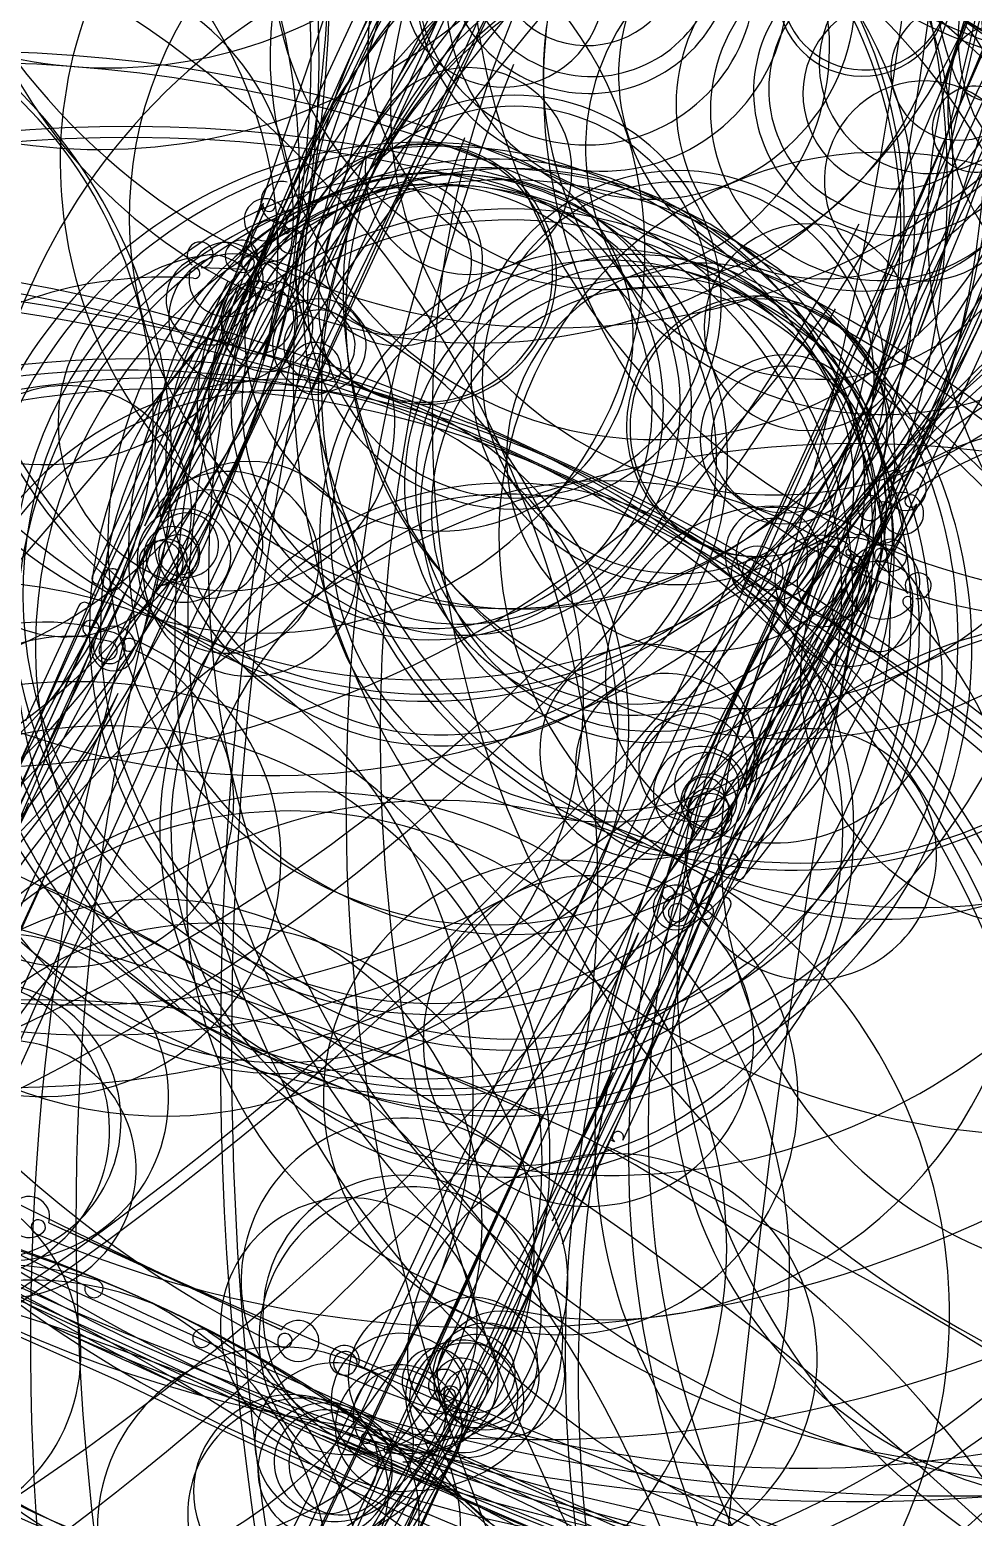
# Model space of a CAD drawing. Extents: x -640655 to -640254, y -1045449 to -1045159.
# Drawn here: x -640437.814 to -640435.595, y -1045409.075 to -1045405.577 of the extents above; entities that cross this region are included whole.
import ezdxf

# ---------------------------------------------------------------- set-up
doc = ezdxf.new("R2010")
doc.units = 0
doc.header["$MEASUREMENT"] = 0
doc.layers.get('0').update_dxf_attribs({"linetype": 'CONTINUOUS'})
doc.layers.add('T_stafaz', color=7, linetype='CONTINUOUS')

# ---------------------------------------------------------------- blocks, each defined once
blk = doc.blocks.new('berlingo')
for p, q in [((1401.980129381525, 815.2397481227963), (1443.222499906085, 914.9241971430383)), ((1243.770569716755, 846.044116422243), (1376.546486015635, 844.4483546232441)), ((1447.526283931627, 844.9015722796612), (1768.98886163329, 846.3978977223524)), ((1768.98886163329, 846.3978977223524), (2209.698930128361, 844.015565972637)), ((2285.782786630967, 843.696374675892), (2584.469622273056, 843.8469944373137)), ((2584.469622273056, 843.8469944373137), (2891.799924767867, 844.2239816890578)), ((1440.33451714582, 818.5144583695437), (2246.077690700302, 818.0910152343349)), ((2221.342891412613, 831.855209478621), (2221.335664733138, 818.1040179396514)), ((2246.077690700302, 818.0910152343349), (2923.227231124649, 815.5646314453697)), ((2270.952524605382, 817.9982094752195), (2270.956513720623, 829.5280465950273)), ((2903.293733649887, 828.3708139513474), (2903.246233068581, 815.6391787448447)), ((2923.227231124649, 815.5646314453697), (3172.243243543664, 817.2227623654544)), ((1432.851258983254, 780.2858929657741), (1413.730831659224, 777.5891862489298)), ((1435.014168586233, 796.8597587479526), (1432.851258983254, 780.2858929657741)), ((2049.298881847935, 781.4956673867273), (1432.851258983254, 780.2858929657741)), ((2325.187067034771, 776.664888817686), (2246.570054022595, 775.5918702912895)), ((2346.477554076177, 774.3105793492214), (2921.246072035399, 773.170048768101)), ((2921.246072035399, 773.170048768101), (3132.914039340918, 773.5395287681968)), ((1413.874344669457, 767.0098994017244), (2034.881697625213, 766.6390420240132)), ((2020.071767833491, 754.5483033848359), (1414.781387752097, 755.0562072314933)), ((2756.564704083372, 756.8540117093726), (2921.285179451457, 757.4059774791895)), ((1412.121545198956, 720.3711908347032), (1510.147570597357, 703.6051097174422)), ((1510.147570597357, 703.6051097174422), (1578.621151776635, 691.2862521954012)), ((471.3830377836712, 660.0720580334673), (592.3879986645188, 670.0672554570847)), ((592.3879986645188, 670.0672554570847), (688.5519299867447, 673.8126084779869)), ((688.5519299867447, 673.8126084779869), (778.2608401820762, 677.9769821723821)), ((778.2608401820762, 677.9769821723821), (882.3516947506578, 682.7245695941747)), ((2918.33641342906, 672.2157077349548), (2433.380555095908, 673.7648830303588)), ((3585.220571931801, 671.3593453290523), (2918.33641342906, 672.2157077349548)), ((3826.590047733043, 668.7909281183165), (3829.480226114043, 636.292963199121)), ((2917.91009963071, 648.7567484567189), (3275.392836624989, 648.8018468155424)), ((3275.392836624989, 648.8018468155424), (3638.179513684998, 648.8476142947693)), ((3808.820481306291, 637.0981659353492), (3829.247056596738, 638.9147857282878)), ((3808.820481306291, 637.0981659353492), (3810.421085484792, 611.082980631305)), ((3810.421085484792, 611.082980631305), (3815.197361897386, 544.9289424529779)), ((2238.805259640678, 593.9724719251099), (2238.533404288988, 555.0805378962468)), ((3815.197361897386, 544.9289424529779), (3817.379168231273, 492.9401674184846)), ((235.5186393403565, 482.8473298588506), (331.9399747806019, 490.5552085799645)), ((1587.21832661744, 521.1961035501736), (3632.426286022062, 515.7942451637937)), ((3632.392430175561, 300.624565124308), (3632.392430175561, -2.91038304567337e-11)), ((3850.845789356565, 198.0148526562043), (3851.252835154359, 53.01706139979797)), ((3851.252835154359, 53.01706139979797), (3851.252835154359, -2.91038304567337e-11)), ((3632.392430175561, -300.6245651243444), (3632.392430175561, -7.275957614183426e-12)), ((3851.252835154359, -53.01706139983435), (3851.252835154359, -7.275957614183426e-12)), ((3850.845789356565, -198.0148526562407), (3851.252835154359, -53.01706139983435)), ((1587.21832661744, -521.1961035502027), (3632.426286022062, -515.79424516383)), ((2238.805259640678, -593.9724719251462), (2238.533404288988, -555.0805378962832)), ((2917.91009963071, -648.7567484567553), (3275.392836624989, -648.8018468155788)), ((688.5519299867447, -673.812608478016), (778.2608401820762, -677.9769821724112)), ((778.2608401820762, -677.9769821724112), (882.3516947506578, -682.7245695942038)), ((1510.147570597357, -703.6051097174714), (1578.621151776635, -691.2862521954303)), ((2918.33641342906, -672.2157077349912), (2433.380555095908, -673.7648830303951)), ((3585.220571931801, -671.3593453290887), (2918.33641342906, -672.2157077349912)), ((1412.121545198956, -720.3711908347323), (1510.147570597357, -703.6051097174714)), ((1413.874344669457, -767.0098994017535), (2034.881697625213, -766.6390420240496)), ((2020.071767833491, -754.5483033848723), (1414.781387752097, -755.0562072315224)), ((1432.851258983254, -780.2858929658032), (1413.730831659224, -777.5891862489589)), ((1435.014168586233, -796.8597587479817), (1432.851258983254, -780.2858929658032)), ((2049.298881847935, -781.4956673867637), (1432.851258983254, -780.2858929658032)), ((2325.187067034771, -776.6648888177224), (2246.570054022595, -775.5918702913259)), ((2346.477554076177, -774.3105793492578), (2921.246072035399, -773.1700487681373)), ((1401.980129381525, -815.2397481228254), (1443.222499906085, -914.9241971430674)), ((1440.33451714582, -818.5144583695728), (2246.077690700302, -818.0910152343713)), ((2221.342891412613, -831.8552094786573), (2221.335664733138, -818.1040179396878)), ((2246.077690700302, -818.0910152343713), (2923.227231124649, -815.5646314454061)), ((2270.952524605382, -817.9982094752559), (2270.956513720623, -829.5280465950636)), ((1243.770569716755, -846.044116422272), (1376.546486015635, -844.4483546232732)), ((1447.526283931627, -844.9015722796903), (1768.98886163329, -846.3978977223815)), ((1768.98886163329, -846.3978977223815), (2209.698930128361, -844.0155659726734)), ((2285.782786630967, -843.6963746759284), (2584.469622273056, -843.8469944373501))]:
    blk.add_line(p, q)
for centre, radius, start, end in [((1748.439855743723, 708.6104020915445), 395.9250279986307, 149.3958961600309, 161.6250200716193), ((1501.92302400709, 861.8953095321922), 105.9042250861629, 136.0432931352143, 152.877142117762), ((1443.427925159835, 849.9882613714362), 87.2397857479687, 74.7963308172505, 101.7338530466298), ((2395.519358271093, 572.3539274442956), 986.3939819873676, 159.29026046771, 166.8440324561019), ((1416.592748581315, 929.6429576641895), 30.42672455092548, 331.0697521179231, 14.35777708352779), ((1460.837211300619, 923.2638273664852), 12.20492853548374, 350.1513950710073, 63.37602908495892), ((1242.583959307871, 831.2907471304716), 14.80101178034291, 85.40161096598226, 147.7943262568163), ((2208.777742556704, 831.4785712948287), 12.57079242106751, 1.716917084886699, 85.79759886107318), ((2285.581547857204, 829.0654088804295), 14.63234967980146, 89.21198603267429, 178.1881510871443), ((2890.035264980921, 830.8513894848511), 13.4885227665477, 349.4028368151755, 82.48262954589315), ((791.7393577030452, -640.5637928003416), 1445.254363343502, 90.64286124118986, 101.4903310617245), ((1015.61400664266, -5383.674736770583), 6192.930044937866, 89.33203949298735, 92.22182378478716), ((1296.5335964103, -1476.656755977863), 2295.002304168638, 88.17562554962304, 95.21808437475381), ((1223.826495579531, 807.3998747451406), 49.14006802989932, 170.936066717635, 221.7562098112682), ((1277.575227358728, 824.9783053989086), 49.59171150154135, 163.3601932615594, 188.8611683725618), ((1519.76469232596, 796.8879601770386), 151.5326142777315, 166.0496123422116, 181.8830148727407), ((1378.820582893037, 840.6050655629151), 38.02701143214121, 254.0967323230111, 293.7939009815922), ((1387.306864923012, 819.449385008018), 15.26518039770708, 296.6861374363962, 343.9922572791127), ((1345.230091187463, 804.0302659283116), 901.7884845960642, 355.492494019755, 0.8931989326640014), ((11979.80170811008, 787.7603765781023), 9058.567386155812, 179.8240907441316, 180.2219987689548), ((3028.491587978264, -8780.8749811511), 9599.174174509773, 86.94978348127192, 89.14193961891641), ((3586.928137268231, 767.1142014289653), 60.69190858238506, 103.6695684882743, 141.7359665642613), ((3466.299631434784, -310.221091988431), 1117.306647469897, 76.09714045224497, 86.25514025723395), ((3593.783467889472, 650.8455913949365), 176.5188743229299, 81.35381027182765, 96.89730261751541), ((3528.073285842955, 67.5535807132037), 763.3987318277993, 70.72631681825531, 83.05959882391822), ((545.9069939884648, 544.4482043768803), 235.0715399983525, 100.3085963080206, 124.5322460818448), ((832.1912678875669, -1012.114746263927), 1789.16920939875, 94.07700528997992, 99.95330156473248), ((1270.393743717141, -5513.012066231546), 6310.917845337149, 92.57767474297297, 95.14013125422761), ((1175.703552941734, -1363.531623469484), 2163.335515174136, 90.01129535871202, 95.01563951574975), ((2970.759827372443, 198992.8987098095), 198201.227565756, 269.4809568405784, 269.5367396198542), ((1271.315269058687, 823.3384344411388), 97.20506626900625, 210.0418464848025, 238.024118377511), ((1280.429491232324, 767.6235371196744), 5.354780311446066, 115.2143918817054, 226.9327264635962), ((1297.901323375147, 750.7341261483816), 29.36915725093905, 88.63843736601129, 132.2662296315955), ((1369.15470482668, -1215.730637320841), 1997.072362630397, 90.02030231251338, 92.02465136516281), ((-224.6990163983428, 766.5514779796649), 1593.214725497221, 359.3083216764865, 0.9119467159501216), ((1502.339997112635, 716.6392847197931), 107.5475462238041, 145.4778237719765, 168.1026533462411), ((1602.330543642893, -63805.28868860633), 64605.16039098502, 89.43053004535732, 90.14780288123809), ((2045.779119572893, 567.6987133177317), 213.8259252187491, 76.69240370446163, 89.05681861844036), ((2074.205931700009, 667.8519964859297), 109.9154051162054, 46.90962390368124, 79.09635204642261), ((2196.563105304667, 798.4928504392956), 25.2053630297331, 182.5634963608192, 237.0613177063378), ((2243.216843513714, 1815.768149359836), 1040.181683917575, 266.6734121067623, 270.1847034477062), ((2681.2129249188, -115777.3541364873), 116574.8530549397, 89.72245255511191, 90.21467214225393), ((2344.959286874859, 737.0633832135936), 37.27812703530441, 87.66580627112349, 164.6087485473549), ((2321.520497874764, 795.5467626898462), 19.23457538729443, 280.9891946537336, 4.337803267378263), ((2918.242957406153, -12889.45396216069), 13664.67982817688, 87.64612262466262, 89.09985062837373), ((1139.562217528612, -55759.41975606117), 56594.76172649227, 87.6141690599634, 87.86706612448454), ((3447.947876920865, -239.0134244399378), 1026.399628686991, 77.00848655969884, 87.34339633287189), ((3600.473766821495, 766.3579608537111), 134.5261994416678, 335.2774388931575, 3.407366966391694), ((3670.408061348891, 625.651059405558), 162.0304327694498, 15.44097195974876, 66.59844178773294), ((3727.099565088982, 648.7951003827839), 149.0927613752266, 34.46734102472492, 69.19459414518933), ((543.3759399939736, -155.9438693604825), 903.5521566544687, 98.31862198209814, 113.055288046829), ((-4782.641497047298, 25347.64911583871), 25328.29943846219, 283.5496677906653, 283.7087854547279), ((2044.867642297584, 3907.398567351789), 3272.231352004721, 255.396394774437, 261.1777966389525), ((1316.485585766, 791.5394564122544), 48.49210339651366, 215.0201084650229, 252.1235492222415), ((1485.632965233701, 1301.768228636283), 586.0259759088981, 251.6974208312826, 262.7938023769594), ((1388.871400007978, 763.7139149290888), 26.22788069999609, 218.6904004017842, 288.2907350558195), ((1493.705615054874, 745.6120822817102), 85.39943240616418, 175.1833179820563, 197.1912856350434), ((1413.793435958272, 748.2197013086043), 6.907522130306249, 81.77704316809832, 138.6533657187841), ((2025.904550684354, 627.070861224347), 127.6108130824617, 66.72545561828305, 92.61976479129363), ((2037.765897663194, 514.0356572730161), 252.619849967336, 75.60542442544642, 90.65416902021029), ((2049.898449034896, 673.4145151140838), 75.64959824819076, 27.42905695751727, 69.55104555478508), ((2084.37368070113, 694.88209043588), 65.86443666135726, 24.9739608260268, 75.76767551405621), ((2113.131161223224, 710.5339292625576), 52.15909248995265, 349.6419595015075, 46.10549947059226), ((2861.477169296297, 669.2800177629251), 557.8931643368986, 171.9965163112319, 176.7870806040359), ((2713.735666371358, 673.1784686630708), 388.62504698228, 169.8329556535265, 179.2847182206454), ((2352.153839821927, 737.1778329099179), 21.4400823118004, 85.14660393456246, 167.6102648395958), ((2490.017209442623, -14813.50216927499), 15572.63751487259, 89.01925462021653, 90.50056745829946), ((5700.374223258987, 609.9250772951418), 2782.73507505901, 177.0597931261399, 179.2004402061324), ((3287.137732549105, 22289.65937474223), 21535.36125665306, 269.026586301855, 269.9787040333015), ((3053.00319606188, -8945.04912851785), 9701.984370292921, 87.01330515888452, 88.66445076172106), ((3398.378291484085, -1684.383889363096), 2449.422409611331, 85.37822829878088, 88.10279586592739), ((3558.344260290905, 441.7427298377006), 302.0139791322476, 82.92833465454709, 89.96743476685691), ((3590.607673862774, 704.221458703003), 37.561135228221, 51.40427786996901, 82.47686998452946), ((3590.893298298761, 680.0172823960602), 77.20924684189967, 65.202741830827, 86.39571307249824), ((3610.279587440018, 727.9094226798261), 25.72266592940728, 343.8930098350575, 59.65318841581568), ((3689.575956924178, 650.8590466354508), 112.9712081288778, 20.58322619720285, 66.58002037452665), ((417.1881518364244, 223.4279616415224), 481.3509757586422, 95.56523831932049, 114.6912453768616), ((385.337253848149, 602.4709000068833), 101.1324027789772, 75.5449053376282, 98.4322693765171), ((1235.91666101609, 433.5365008685912), 302.7825939958598, 106.1927194850429, 128.487306731778), ((2078.586718523002, 680.8013047883942), 47.25519837536477, 347.5154039997613, 35.5297356348546), ((2131.030094720132, 705.19101571379), 33.6529457390839, 276.8573122088837, 353.1132565411212), ((2100.693685576087, 701.1425728107497), 48.442387296685, 324.1000938748543, 26.41150198636961), ((3444.680077302677, 616.6782321610444), 1206.088565329811, 174.4578912880589, 181.0787110728946), ((2319.449028753384, 698.1074688084409), 15.18550660793898, 170.7514225335338, 222.1648951114508), ((3367.977821940614, 1036.152647057512), 481.7877830240843, 294.9489136015634, 317.4086745379676), ((3534.041280415258, 760.2052338980866), 91.74870702121974, 307.7499427411417, 332.4824509392552), ((3573.960120011296, 739.5918729331534), 63.86782061425023, 302.3001378797047, 342.8633699612113), ((3604.687450360274, 724.823524702013), 12.80993422697016, 326.8331100305296, 43.11095123574572), ((3597.17020252347, 752.087538038104), 132.3383961295085, 315.8706551124702, 341.4999186783866), ((3524.162729651842, 586.8100864065855), 357.217171678666, 4.358921661865486, 24.18777666479977), ((381.3838680663903, 399.3390532221529), 338.6394025607922, 126.8926916112094, 152.1035877475072), ((291.6421026688477, 438.8025904846945), 257.7290616883031, 113.3413873469104, 129.3979894746977), ((9.397261500329478, 900.7947421178324), 468.587190263661, 317.8874446394645, 331.2662855237777), ((917.036572926183, -366.3062089823579), 1049.604027800455, 87.19007068653477, 91.8937227297139), ((973.4425992192118, 438.9563178370299), 243.1299407674763, 72.2702078877753, 91.16693096955035), ((1235.005052605586, 428.2435050510321), 306.3845455613554, 127.7378383073723, 148.4462293000445), ((1235.568770840619, 500.3763952228692), 198.7064775206238, 93.73840542859807, 138.163534432167), ((1235.568770840619, 500.3763952228692), 172.7064775206238, 93.73840542859807, 138.163534432167), ((1208.312644467689, 212.1310028755979), 460.7391630726561, 72.76838838194176, 88.31642781632074), ((1208.312644467689, 212.1310028755979), 486.7391630726561, 72.76838838194176, 88.31642781632074), ((-266.2755000322359, -7162.843403944411), 8005.244777110562, 76.86454105676415, 78.33350738832415), ((1815.430475674482, 2246.335890358663), 1595.87839338406, 260.1713136446396, 268.3324016378642), ((1753.133038492728, 1692.193774074891), 1016.007020625424, 260.1096907348889, 268.6378870918711), ((1864.366906994575, 3004.860765206875), 2332.319630729299, 266.672248571464, 269.2103261210454), ((2006.238133429666, 4102.753025717), 3434.401734518469, 267.0956784052815, 271.3536777486419), ((2095.983795149368, 964.5601537363109), 295.3759358978847, 268.3293261107841, 277.5998063873745), ((2342.631609913369, 727.4920404492805), 52.46354535777465, 228.9722985959037, 263.5219529964537), ((2405.52682809619, 1913.028059015051), 1239.576157184157, 266.8176249640901, 271.2875653673563), ((3512.070478421811, 814.9412112393766), 149.3532487902574, 286.0370379973269, 301.5468109946503), ((3530.840911528387, 784.1148194489142), 125.1836427397158, 295.7470631627957, 308.1025939582242), ((3699.588092919148, 637.9930306782844), 109.2360538268733, 359.5306261558558, 28.77496060035048), ((445.1127099216683, 336.6717575799557), 437.3776393412903, 136.4599719907106, 165.1527912133259), ((278.1566152051091, 511.8816998948532), 161.2977909535785, 112.6216939928965, 142.333887928386), ((1514.066813415964, 288.7765971457848), 548.061617623698, 141.1032348384171, 153.3248132711698), ((-266.2755000322359, -7162.843403944411), 7979.244777110562, 76.86454105676415, 78.33350738832415), ((1545.890155099332, 572.2481324098408), 61.10913015012136, 21.98985572155236, 83.36715125262816), ((1897.055948676221, 3089.355901779985), 2441.583544465937, 266.9933150848551, 270.6347989073597), ((2166.879959380778, 183025.1466835342), 182377.3860588454, 269.9237301364997, 270.0217616769099), ((4178.593906255846, -1110153.506657862), 1110802.978800589, 90.06502672156353, 90.10019232945139), ((3820.542403505358, 524.6157622870596), 186.5363409898975, 133.491766867404, 171.4464195931185), ((3860.08457909798, 558.6478711245509), 120.8968706335282, 132.5928838368425, 158.0110746463648), ((3784.758550991071, 644.5490452910526), 7.197325356473863, 30.09658453184724, 154.4797599484097), ((3480.919639913307, 543.9318494389663), 327.1146559435976, 359.1550809971217, 18.57969006812471), ((-654.9189030939306, 198.0237379833634), 4505.764692459255, 359.9998870133966, 5.581903338291246), ((582.6620873243955, 281.7735401444515), 542.9635889627588, 142.7476105728409, 159.5309761219721), ((1514.066813415964, 288.7765971457848), 522.061617623698, 141.1032348384171, 153.3248132711698), ((1545.890155099332, 572.2481324098408), 35.10913015012136, 21.98985572155236, 83.36715125262816), ((1493.02594516243, 585.8424006350033), 109.9207337265851, 336.6561681465139, 4.846897356349156), ((1572.402065880364, -190843.7481601732), 191438.8805181172, 89.59742696213857, 89.99097593935701), ((3514.143664621806, 741.5029917122083), 153.2011297686382, 268.8317950974205, 291.8657084052946), ((3889.294095551304, 532.8735619266226), 158.1642597305488, 153.3100557788086, 171.5622320853251), ((3969.460196737782, 481.4677630090155), 229.1537189950433, 150.3069535086775, 163.4187412709359), ((3780.876064640062, 589.0903127627898), 12.0213153013531, 103.91273973188, 150.6646433887642), ((3777.597776009643, 594.2250038065686), 6.545455774074997, 7.15076853091553, 86.6030713735023), ((3408.091636825993, 516.8224498407217), 384.0500834643169, 1.479855982693426, 11.75132654975913), ((855.3743940393906, 318.5347061721404), 3039.363963886496, 0.7676438490549067, 5.577941465761713), ((-191.8148611655633, 966.9766429750453), 667.772592182451, 316.6978537942473, 325.2726373714543), ((1356.464340226608, 338.9718279559165), 456.7731795867044, 146.8764096221512, 162.942561554455), ((1493.02594516243, 585.8424006350033), 83.92073372658508, 336.6561681465139, 4.846897356349156), ((2957.353450302442, -72957.73622654317), 73548.15394866912, 89.56867617511176, 90.03105953638483), ((439.8259552193922, 380.9507572226939), 399.0478266498106, 153.6964071564015, 167.2265703986039), ((1616.448813224328, 213.400330223667), 673.725178022334, 151.5053388773117, 161.9941312957649), ((2343.352845411398, 291.5086493460185), 816.2504268461872, 161.4978791936269, 169.9282424797761), ((2343.352845411398, 291.5086493460185), 790.2504268461872, 161.4978791936269, 169.9282424797761), ((1684.03834973523, -78771.6089937434), 79328.62747340754, 89.59945379551323, 90.06135624470646), ((3524.304119947657, 302129.488799959), 301577.1494133152, 269.7557336043474, 270.0212361441756), ((4058.80022459192, 491.6457741889171), 427.0572375478655, 171.8266199728798, 178.7417733269557), ((4003.823325471312, 529.6683661324641), 272.2657506134017, 174.4327816713857, 181.4409999097014), ((3870.380654900626, 526.5901541199055), 122.2377781338031, 170.4537686413178, 180.9853777732186), ((-1428.548591273924, 273.080815692505), 5226.721077717239, 0.9793946298434998, 2.781735156408047), ((10762.320867893, 572.2850083855083), 6954.40127649967, 180.2733375384427, 182.1281543954259), ((232.1505270679772, 569.2364189497821), 86.45472164225814, 272.2327001097553, 315.8226768957923), ((510.7883082282497, -1964.20831810173), 2461.270139237819, 87.64357297049561, 94.16707372138423), ((536.7888286806701, -4065.578184600941), 4561.178620585487, 85.35173108337577, 89.0553661540442), ((1616.448813224328, 213.400330223667), 647.725178022334, 151.5053388773117, 161.9941312957649), ((3635.370284381381, 466.0764197098615), 35.12412370853151, 42.75556134347611, 95.75870469611561), ((-22074.58940482204, 330.7235600643398), 25706.99945568118, 359.9329153223946, 0.379566923080024), ((3641.125745107711, 470.6904144182263), 27.77068366068363, 354.6235881380923, 43.8271648640203), ((-48699.40076993254, 212.4464369334892), 52431.96310163631, 359.7678454745654, 0.3391688382891307), ((157006.3478767038, 1352.398405961998), 153260.423118822, 180.3095124084596, 180.5055951495006), ((-18060.82825417077, -172.9227583084794), 21888.33784126848, 0.4526541653657908, 1.743258098460431), ((194.2044237469963, -775.2949617460181), 1252.725660477214, 95.50714611500122, 97.65288450694726), ((378.0278020756377, 394.4478543620062), 299.9295492148253, 164.9386981676378, 177.2106525178412), ((81.80303890394862, 1803.408875451045), 1329.740053573839, 272.1753383229393, 273.9526099014975), ((385.1013592351519, 402.959446970206), 224.1596834518834, 160.7584098947304, 175.0371124274839), ((155.754296692583, 982.5930056274301), 506.0712309620313, 272.0054252736946, 279.0684807750415), ((1957.695030596195, 105.4267884799556), 1101.062107846249, 160.5006434764524, 168.8983924868816), ((922.2418531086587, 394.6307000744346), 2747.51456058643, 358.3894962534458, 1.532044506428123), ((2885.193321095663, 118.7299300208761), 2881.813939739224, 173.4242371430157, 178.8356251790935), ((200.6175345528172, 225.1761185674113), 200.9635926923787, 101.1422956653082, 108.5421409609386), ((1631.19833420252, 225.5337836196122), 1486.422829669646, 172.4236363014656, 177.474880699483), ((360.3150150172878, -351.3369503224603), 798.7548502849722, 89.73280774250459, 104.3919054678167), ((532.8421013848856, -3693.732960329486), 4144.581124280892, 87.66578837204334, 92.33421162795666), ((1480.127549974161, 224.6684265825897), 541.5095990782395, 158.6675128604974, 170.7838272801075), ((3728.022298166819, 52.42463162892818), 2221.403174446898, 170.1044920096462, 176.4564594629219), ((3728.022298166819, 52.42463162892818), 2195.403174446898, 170.1044920096462, 176.4564594629219), ((3078.57595709007, 160.081710796665), 3010.434545188959, 175.2562402878167, 179.3068077623016), ((1017.002635157871, 280.0213380397254), 923.7691144967986, 173.0766726087463, 178.3370581766613), ((2453.159865836671, 197.992173202023), 2347.865567696013, 175.2440196725275, 180.933118266818), ((188.3577822736697, 224.8511295753997), 197.7211422390776, 105.1419748987754, 113.1602071469253), ((1480.127549974161, 224.6684265825897), 515.5095990782395, 158.6675128604974, 170.7838272801075), ((-2596.928200855822, 85.96984107822209), 6400.310287710958, 359.2303721276299, 2.475563060244736), ((-33661.82969958469, -575.229083666396), 37567.91948443724, 0.8773306366777651, 1.425351629691996), ((1955.227573088167, 60.83970067914925), 1108.109027335252, 166.6109439432888, 176.4595839758834), ((3651.924910303263, 319.347959185623), 16.85770012542383, 289.9740431745813, 353.4058767799841), ((7023.83333853347, 54.77291790970776), 6934.792961043529, 177.9170359972754, 179.7902411345013), ((4344.233341301268, 6.102946418497595), 4207.672114577522, 176.1172967916623, 180.0831037174198), ((1911.858243678435, 100.4568424201134), 989.0068752318822, 167.6851081996165, 172.8908822757854), ((1911.858243678435, 100.4568424201134), 963.0068752318822, 167.6851081996165, 172.8908822757854), ((3639.761362163292, 348.4053635177406), 48.3456911601323, 261.2327067426481, 291.7591727133758), ((-22175.95148421472, -277.3093053935663), 25995.39458856321, 0.6112218890111961, 1.303479136595979), ((4300.879789673316, -210.9603427397888), 3398.229295276016, 172.6656384500607, 176.4408186077149), ((4300.879789673316, -210.9603427397888), 3372.229295276016, 172.6656384500607, 176.4408186077149), ((2132.754199490824, 40.87848785095412), 2133.145922391323, 176.3335013698061, 181.098053434543), ((4681.195700640325, 41.00042855895299), 4615.454269670926, 178.0692474090291, 180.5089818412832), ((6375.138285296678, -83.61110497434129), 4871.94609355949, 176.7855636303077, 179.0113796023441), ((6375.138285296678, -83.61110497434129), 4845.94609355949, 176.7855636303077, 179.0113796023441), ((4492.808720505971, 43.9726111389391), 790.911293161664, 172.4768264017098, 177.6908850452307), ((3728.75807748799, 139.7039774353834), 21.52349241220541, 79.88808868253236, 158.6943385815489), ((1743.730459576997, 26.66528033580835), 900.3623697588279, 173.4565016981688, 181.6971294078505), ((6857.63878661074, 14.99159205603792), 3155.68581747993, 178.8951634945672, 180.2721938218966), ((1114.842014251073, 474.7994984332181), 1116.500152862817, 202.570957507234, 204.958584256224), ((1133.473486582283, 474.7994984332108), 1116.500152862817, 202.570957507234, 204.958584256224), ((2132.754199490824, -40.8784878509905), 2133.145922391323, 178.901946565457, 183.6664986301939), ((4681.195700640325, -41.00042855899665), 4615.454269670926, 179.4910181587168, 181.9307525909709), ((1743.730459576997, -26.66528033583745), 900.3623697588279, 178.3028705921495, 186.5434983018312), ((4300.879789673316, 210.9603427397451), 3372.229295276016, 183.5591813922851, 187.3343615499393), ((6375.138285296678, 83.61110497429036), 4845.94609355949, 180.9886203976559, 183.2144363696923), ((157006.3478767038, -1352.398405962551), 153260.423118822, 179.4944048504994, 179.6904875915404), ((-2596.928200855822, -85.96984107823664), 6400.310287710958, 357.5244369397553, 0.76962787237009), ((-18060.82825417074, 172.9227583085158), 21888.33784126848, 358.2567419015396, 359.5473458346342), ((1114.842014251073, -474.7994984332472), 1116.500152862817, 155.0414157437759, 157.429042492766), ((-1031.029529577791, 421.8248721779237), 1222.429999086877, 336.3950747325224, 339.0714232829583), ((1133.473486582283, -474.7994984332399), 1116.500152862817, 155.0414157437759, 157.429042492766), ((-1012.398057246581, 421.824872177931), 1222.429999086877, 336.3950747325224, 339.0714232829583), ((4344.233341301268, -6.102946418541251), 4207.672114577522, 179.9168962825802, 183.8827032083377), ((4300.879789673316, 210.9603427397451), 3398.229295276016, 183.5591813922851, 187.3343615499393), ((6375.138285296678, 83.61110497429036), 4871.94609355949, 180.9886203976559, 183.2144363696923), ((6857.63878661074, -14.99159205608885), 3155.68581747993, 179.7278061781034, 181.1048365054328), ((-48699.40076993254, -212.4464369333509), 52431.96310163631, 359.6608311617109, 0.2321545254345838), ((-22175.95148421469, 277.3093053936173), 25995.39458856321, 358.696520863404, 359.3887781109888), ((-33661.82969958466, 575.2290836664833), 37567.91948443724, 358.574648370308, 359.1226693633222), ((7023.83333853347, -54.77291790975869), 6934.792961043529, 180.2097588654987, 182.0829640027246), ((4492.808720505971, -43.97261113898276), 790.911293161664, 182.3091149547692, 187.5231735982902), ((1955.227573088167, -60.83970067918563), 1108.109027335252, 183.5404160241166, 193.3890560567112), ((2453.159865836671, -197.9921732020593), 2347.865567696013, 179.066881733182, 184.7559803274725), ((3728.75807748799, -139.7039774354198), 21.52349241220541, 201.3056614184511, 280.1119113174677), ((2885.193321095663, -118.7299300209124), 2881.813939739224, 181.1643748209065, 186.5757628569843), ((3078.57595709007, -160.0817107967014), 3010.434545188959, 180.6931922376984, 184.7437597121833), ((3728.022298166819, -52.42463162896456), 2221.403174446898, 183.5435405370781, 189.8955079903538), ((3728.022298166819, -52.42463162896456), 2195.403174446898, 183.5435405370781, 189.8955079903538), ((-654.9189030939306, -198.0237379833852), 4505.764692459255, 354.4180966617087, 0.0001129866034160044), ((1911.858243678435, -100.4568424201498), 989.0068752318822, 187.1091177242146, 192.3148918003835), ((1911.858243678435, -100.4568424201498), 963.0068752318822, 187.1091177242146, 192.3148918003835), ((1017.002635157871, -280.0213380397545), 923.7691144967986, 181.6629418233387, 186.9233273912537), ((1631.19833420252, -225.5337836196413), 1486.422829669646, 182.525119300517, 187.5763636985344), ((1480.127549974161, -224.6684265826188), 541.5095990782395, 189.2161727198926, 201.3324871395026), ((1480.127549974161, -224.6684265826188), 515.5095990782395, 189.2161727198926, 201.3324871395026), ((-22074.58940482204, -330.7235600642889), 25706.99945568118, 359.62043307692, 0.06708467760536962), ((3639.761362163292, -348.405363517777), 48.3456911601323, 68.24082728662422, 98.76729325735195), ((3651.924910303263, -319.3479591856594), 16.85770012542383, 6.594123220015938, 70.02595682541875), ((10762.320867893, -572.2850083855737), 6954.40127649967, 177.8718456045741, 179.7266624615573), ((1957.695030596195, -105.426788479992), 1101.062107846249, 191.1016075131184, 199.4993565235477), ((922.2418531086587, -394.6307000744637), 2747.51456058643, 358.4679554935719, 1.610503746554141), ((-1428.548591273924, -273.0808156925268), 5226.721077717239, 357.2182648435919, 359.0206053701565), ((855.3743940393906, -318.5347061721695), 3039.363963886496, 354.4220585342383, 359.2323561509451), ((378.0278020756377, -394.4478543620353), 299.9295492148253, 182.7893474821588, 195.0613018323622), ((1616.448813224328, -213.4003302236961), 647.725178022334, 198.0058687042351, 208.4946611226883), ((445.1127099216683, -336.6717575799848), 437.3776393412903, 194.8472087866741, 223.5400280092894), ((385.1013592351519, -402.9594469702351), 224.1596834518834, 184.9628875725161, 199.2415901052696), ((360.3150150173169, 351.3369503224312), 798.7548502849722, 255.6080945321833, 270.2671922574954), ((532.8421013849147, 3693.732960329457), 4144.581124280892, 267.6657883720434, 272.3342116279567), ((1616.448813224328, -213.4003302236961), 673.725178022334, 198.0058687042351, 208.4946611226883), ((2343.352845411398, -291.5086493460549), 816.2504268461872, 190.0717575202239, 198.502120806373), ((2343.352845411398, -291.5086493460549), 790.2504268461872, 190.0717575202239, 198.502120806373), ((194.2044237470254, 775.294961745989), 1252.725660477214, 262.3471154930527, 264.4928538849988), ((439.8259552193922, -380.950757222723), 399.0478266498106, 192.7734296013961, 206.3035928435985), ((582.6620873243955, -281.7735401444806), 542.9635889627588, 200.4690238780279, 217.2523894271591), ((81.80303890394862, -1803.408875451074), 1329.740053573839, 86.04739009850248, 87.8246616770607), ((536.7888286806992, 4065.578184600912), 4561.178620585487, 270.9446338459558, 274.6482689166242), ((1356.464340226608, -338.9718279559456), 456.7731795867044, 197.057438445545, 213.1235903778488), ((510.7883082282788, 1964.208318101701), 2461.270139237819, 265.8329262786158, 272.3564270295044), ((1514.066813415964, -288.7765971458139), 522.061617623698, 206.6751867288302, 218.8967651615829), ((4058.80022459192, -491.6457741889535), 427.0572375478655, 181.2582266730442, 188.1733800271202), ((381.3838680663903, -399.339053222182), 338.6394025607922, 207.8964122524927, 233.1073083887906), ((1514.066813415964, -288.7765971458139), 548.061617623698, 206.6751867288302, 218.8967651615829), ((1493.02594516243, -585.8424006350324), 83.92073372658508, 355.1531026436508, 23.34383185348608), ((1493.02594516243, -585.8424006350324), 109.9207337265851, 355.1531026436508, 23.34383185348608), ((1684.038349735521, 78771.60899374334), 79328.62747340754, 269.9386437552935, 270.4005462044868), ((3524.304119946726, -302129.488799959), 301577.1494133152, 89.97876385582443, 90.2442663956526), ((3408.091636825993, -516.822449840758), 384.0500834643169, 348.2486734502409, 358.5201440173066), ((3480.919639913307, -543.9318494390027), 327.1146559435976, 341.4203099318753, 0.8449190028782835), ((1235.005052605586, -428.2435050510612), 306.3845455613554, 211.5537706999555, 232.2621616926277), ((1545.890155099332, -572.2481324098699), 35.10913015012136, 276.6328487473718, 338.0101442784476), ((1572.402065881004, 190843.748160173), 191438.8805181172, 270.009024060643, 270.4025730378614), ((3444.680077302677, -616.6782321610808), 1206.088565329811, 178.9212889271054, 185.5421087119411), ((2957.353450302675, 72957.73622654311), 73548.15394866912, 269.9689404636152, 270.4313238248882), ((1235.568770840619, -500.3763952228983), 172.7064775206238, 221.836465567833, 266.2615945714019), ((-266.2755000322068, 7162.843403944382), 7979.244777110562, 281.6664926116758, 283.1354589432358), ((1545.890155099332, -572.2481324098699), 61.10913015012136, 276.6328487473718, 338.0101442784476), ((3524.162729651842, -586.8100864066218), 357.217171678666, 335.8122233352003, 355.6410783381345), ((417.1881518364244, -223.4279616415515), 481.3509757586422, 245.3087546231384, 264.4347616806795), ((1235.568770840619, -500.3763952228983), 198.7064775206238, 221.836465567833, 266.2615945714019), ((1208.312644467689, -212.131002875627), 460.7391630726561, 271.6835721836792, 287.2316116180583), ((-266.2755000322068, 7162.843403944382), 8005.244777110562, 281.6664926116758, 283.1354589432358), ((1815.430475674482, -2246.335890358692), 1595.87839338406, 91.66759836213583, 99.82868635536046), ((1897.055948676221, -3089.355901780014), 2441.583544465937, 89.3652010926404, 93.00668491514492), ((2166.879959380196, -183025.1466835342), 182377.3860588454, 89.9782383230901, 90.07626986350033), ((4178.593906259572, 1110153.506657862), 1110802.978800589, 269.8998076705486, 269.9349732784365), ((5700.374223258987, -609.9250772951855), 2782.73507505901, 180.7995597938676, 182.9402068738601), ((543.3759399940027, 155.9438693604534), 903.5521566544687, 246.944711953171, 261.6813780179019), ((917.0365729262121, 366.3062089823288), 1049.604027800455, 268.1062772702861, 272.8099293134652), ((973.4425992192118, -438.956317837059), 243.1299407674763, 268.8330690304496, 287.7297921122247), ((1235.91666101609, -433.5365008686204), 302.7825939958598, 231.512693268222, 253.8072805149571), ((2044.867642297584, -3907.398567351825), 3272.231352004721, 98.82220336104744, 104.603605225563), ((1208.312644467689, -212.131002875627), 486.7391630726561, 271.6835721836792, 287.2316116180583), ((1753.133038492728, -1692.19377407492), 1016.007020625424, 91.36211290812889, 99.89030926511109), ((1864.366906994575, -3004.860765206904), 2332.319630729299, 90.7896738789546, 93.32775142853602), ((2006.238133429666, -4102.753025717037), 3434.401734518469, 88.6463222513581, 92.9043215947185), ((2095.983795149368, -964.5601537363473), 295.3759358978847, 82.40019361262544, 91.67067388921595), ((2078.586718523002, -680.8013047884306), 47.25519837536477, 324.4702643651454, 12.48459600023864), ((2131.030094720132, -705.1910157138263), 33.6529457390839, 6.886743458878787, 83.14268779111632), ((2100.693685576087, -701.1425728107861), 48.442387296685, 333.5884980136304, 35.89990612514576), ((2319.449028753384, -698.1074688084773), 15.18550660793898, 137.8351048885492, 189.2485774664662), ((2342.631609913369, -727.4920404493168), 52.46354535777465, 96.47804700354628, 131.0277014040963), ((2713.735666371358, -673.1784686631072), 388.62504698228, 180.7152817793546, 190.1670443464735), ((2405.52682809619, -1913.028059015087), 1239.576157184157, 88.71243463264369, 93.18237503590987), ((112.6574085370812, -1765.961265869941), 1094.264588901084, 70.5702502752914, 76.37079578786171), ((-4782.641497047356, -25347.64911583871), 25328.29943846219, 76.29121454527208, 76.4503322093347), ((1485.632965233701, -1301.768228636312), 586.0259759088981, 97.20619762304052, 108.3025791687174), ((1493.705615054874, -745.6120822817393), 85.39943240616418, 162.8087143649566, 184.8166820179437), ((2049.898449034896, -673.4145151141201), 75.64959824819076, 290.448954445215, 332.5709430424827), ((2084.37368070113, -694.8820904359163), 65.86443666135726, 284.2323244859438, 335.0260391739732), ((2113.131161223224, -710.533929262594), 52.15909248995265, 313.8945005294078, 10.35804049849254), ((1345.230091187463, -804.0302659283407), 901.7884845960642, 359.106801067336, 4.5075059802449), ((2861.477169296297, -669.2800177629615), 557.8931643368986, 183.2129193959641, 188.0034836887681), ((545.9069939884648, -544.4482043769094), 235.0715399983525, 235.4677539181552, 259.6914036919794), ((832.191267887596, 1012.114746263898), 1789.16920939875, 260.0466984352675, 265.9229947100201), ((1271.315269058687, -823.3384344411679), 97.20506626900625, 121.975881622489, 149.9581535151975), ((1280.429491232324, -767.6235371197035), 5.354780311446066, 133.0672735364038, 244.7856081182946), ((1316.485585766, -791.5394564122835), 48.49210339651366, 107.8764507777585, 144.9798915349771), ((-224.6990163983428, -766.551477979694), 1593.214725497221, 359.0880532840499, 0.6916783235134878), ((1388.871400007978, -763.7139149291179), 26.22788069999609, 71.70926494418053, 141.3095995982158), ((1502.339997112635, -716.6392847198222), 107.5475462238041, 191.8973466537589, 214.5221762280235), ((1413.793435958272, -748.2197013086334), 6.907522130306249, 221.3466342812159, 278.2229568319017), ((2025.904550684354, -627.0708612243834), 127.6108130824617, 267.3802352087063, 293.2745443817169), ((2037.765897663194, -514.0356572730525), 252.619849967336, 269.3458309797897, 284.3945755745536), ((2074.205931700009, -667.8519964859661), 109.9154051162054, 280.9036479535774, 313.0903760963188), ((2344.959286874859, -737.06338321363), 37.27812703530441, 195.391251452645, 272.3341937288765), ((2352.153839821927, -737.1778329099543), 21.4400823118004, 192.3897351604042, 274.8533960654376), ((2490.01720944274, 14813.50216927497), 15572.63751487259, 269.4994325417005, 270.9807453797835), ((11979.80170811008, -787.7603765781678), 9058.567386155812, 179.7780012310452, 180.1759092558684), ((3287.137732549047, -22289.65937474227), 21535.36125665306, 90.02129596669849, 90.97341369814504), ((2918.24295740627, 12889.45396216066), 13664.67982817688, 270.9001493716263, 272.3538773753374), ((3053.003196061996, 8945.049128517814), 9701.984370292921, 271.3355492382789, 272.9866948411155), ((3398.378291484143, 1684.38388936306), 2449.422409611331, 271.8972041340726, 274.6217717012191), ((3447.947876920924, 239.0134244399014), 1026.399628686991, 272.6566036671281, 282.9915134403012), ((3558.344260290905, -441.742729837737), 302.0139791322476, 270.0325652331431, 277.071665345453), ((791.7393577030743, 640.5637928003125), 1445.254363343502, 258.5096689382755, 269.3571387588102), ((1270.39374371717, 5513.012066231517), 6310.917845337149, 264.8598687457724, 267.4223252570271), ((1175.703552941763, 1363.531623469455), 2163.335515174136, 264.9843604842502, 269.988704641288), ((1223.826495579531, -807.3998747451697), 49.14006802989932, 138.2437901887319, 189.063933282365), ((2970.759827371803, -198992.8987098096), 198201.227565756, 90.46326038014583, 90.5190431594216), ((1297.901323375147, -750.7341261484107), 29.36915725093905, 227.7337703684045, 271.3615626339887), ((1369.154704826709, 1215.730637320812), 1997.072362630397, 267.9753486348372, 269.9796976874866), ((1519.76469232596, -796.8879601770677), 151.5326142777315, 178.1169851272593, 193.9503876577884), ((1378.820582893037, -840.6050655629442), 38.02701143214121, 66.20609901840785, 105.903267676989), ((2395.519358271093, -572.3539274443319), 986.3939819873676, 193.1559675438981, 200.70973953229), ((1602.330543643126, 63805.28868860628), 64605.16039098502, 269.8521971187619, 270.5694699546427), ((2045.779119572893, -567.6987133177681), 213.8259252187491, 270.9431813815596, 283.3075962955384), ((2196.563105304667, -798.492850439332), 25.2053630297331, 122.9386822936622, 177.4365036391808), ((2243.216843513714, -1815.768149359872), 1040.181683917575, 89.8152965522938, 93.3265878932377), ((2681.212924919208, 115777.3541364873), 116574.8530549397, 269.7853278577461, 270.2775474448881), ((2321.520497874764, -795.5467626898826), 19.23457538729443, 355.6621967326217, 79.01080534626642), ((1139.562217528815, 55759.41975606113), 56594.76172649227, 272.1329338755155, 272.3858309400366), ((3466.299631434842, 310.2210919883946), 1117.306647469897, 273.744859742766, 283.902859547755), ((3528.073285842955, -67.55358071324008), 763.3987318277993, 276.9404011760818, 289.2736831817447), ((1015.614006642689, 5383.674736770554), 6192.930044937866, 267.7781762152129, 270.6679605070127), ((1296.533596410329, 1476.656755977834), 2295.002304168638, 264.7819156252462, 271.824374450377), ((1277.575227358728, -824.9783053989377), 49.59171150154135, 171.1388316274383, 196.6398067384406), ((1242.583959307871, -831.2907471305007), 14.80101178034291, 212.2056737431837, 274.5983890340177), ((1748.439855743723, -708.6104020915736), 395.9250279986307, 198.3749799283808, 210.6041038399691), ((1387.306864923012, -819.4493850080471), 15.26518039770708, 16.00774272088724, 63.31386256360379), ((2208.777742556704, -831.4785712948651), 12.57079242106751, 274.2024011389268, 358.2830829151133), ((2285.581547857204, -829.0654088804658), 14.63234967980146, 181.8118489128557, 270.7880139673257), ((3028.491587978264, 8780.874981151064), 9599.174174509773, 270.8580603810836, 273.0502165187281), ((1501.92302400709, -861.8953095322213), 105.9042250861629, 207.122857882238, 223.9567068647857), ((1443.427925159835, -849.9882613714653), 87.2397857479687, 258.2661469533702, 285.2036691827495), ((1416.592748581315, -929.6429576642186), 30.42672455092548, 345.6422229164722, 28.9302478820769), ((1460.837211300619, -923.2638273665143), 12.20492853548374, 296.6239709150411, 9.848604928992708)]:
    blk.add_arc(centre, radius, start, end)

msp = doc.modelspace()

# ---------------------------------------------------------------- block references
at = {"layer": 'T_stafaz', "xscale": 0.0009999999025980145, "yscale": 0.001000000043408278, "zscale": 0.001, "rotation": 245.2691998631638}
msp.add_blockref('berlingo', (-640435.9766375765, -1045405.208487771), dxfattribs=at)

doc.saveas('drawing.dxf')
